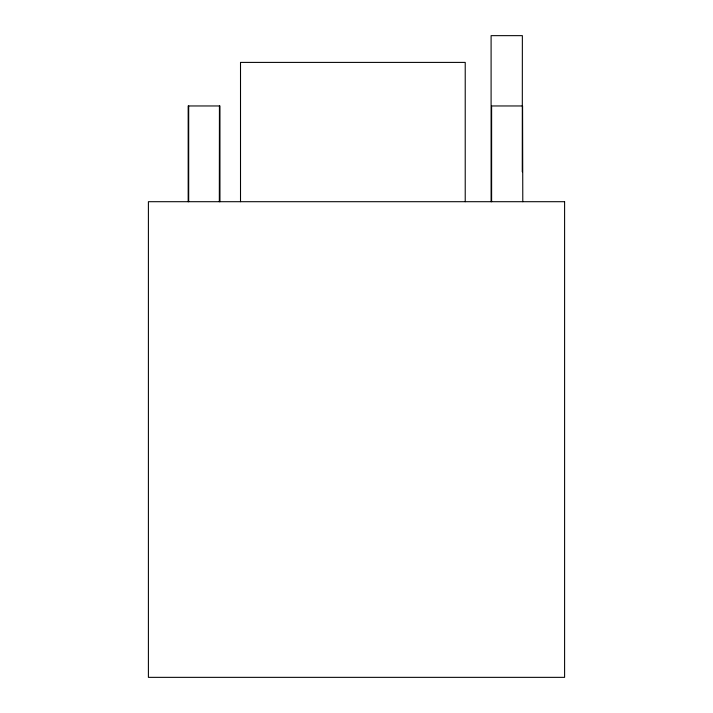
<?xml version="1.0" encoding="UTF-8"?>
<svg xmlns="http://www.w3.org/2000/svg" width="713" height="713" viewBox="0 0 713 713"><rect width="100%" height="100%" fill="white"/><g stroke="black" fill="none" stroke-linecap="round" stroke-linejoin="round"><path stroke-width="1.07" d="M219.328 201.699L219.435 105.961M522.273 171.806L522.362 35.65L491.097 35.65L491.097 201.699M522.789 201.699L522.576 105.961L491.613 105.961L491.613 201.699M465.224 201.699L465.224 62.405L240.513 62.405L240.513 201.699M219.952 201.699L219.952 105.961L188.17 105.961L188.17 201.699M188.687 105.961L188.687 201.699M564.598 201.699L148.402 201.699L148.402 677.35L564.598 677.35L564.598 201.699"/></g></svg>
